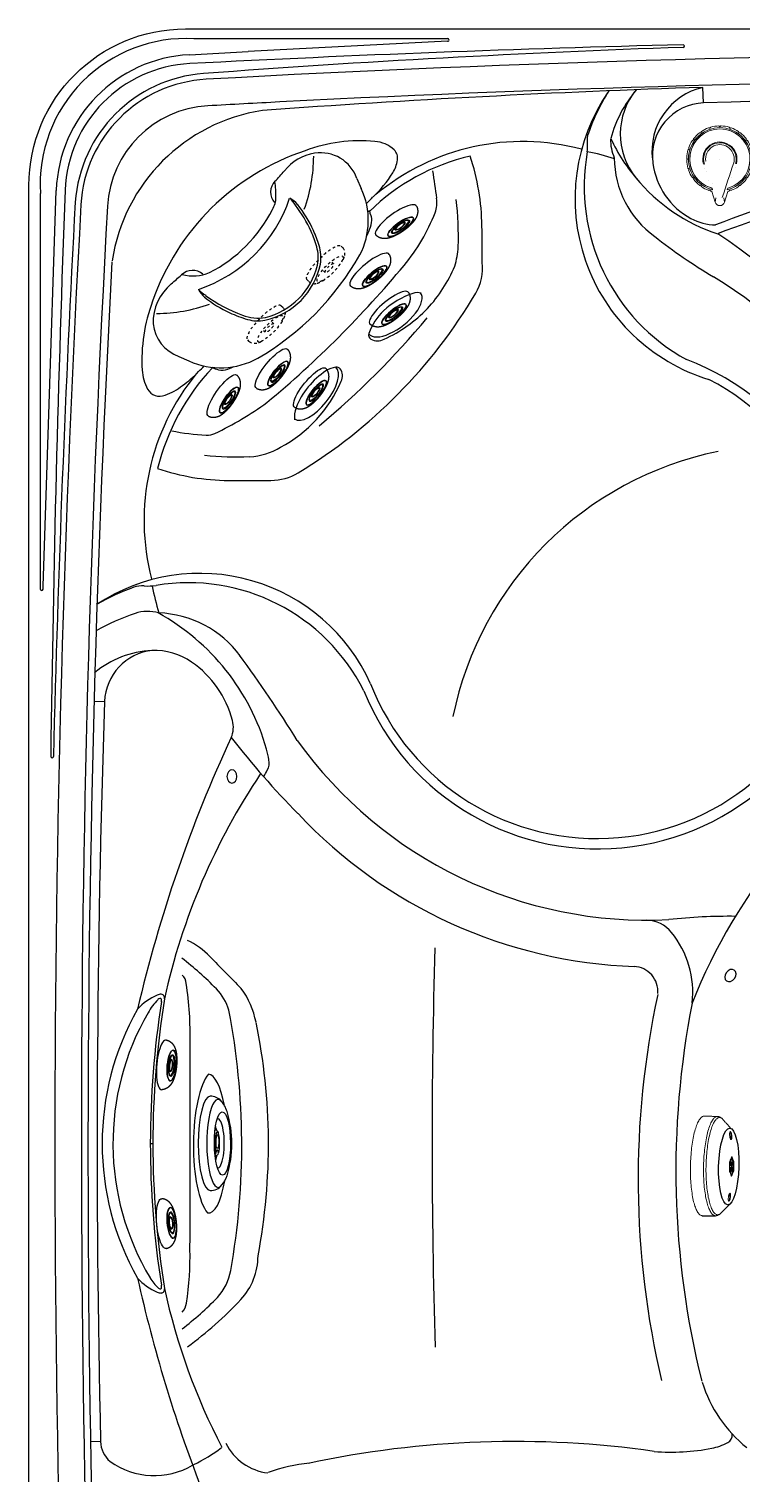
# Model space of a CAD drawing. Header units: inches. Extents: x 0 to 84, y -22 to 124.
# Drawn here: x 0 to 26.8, y 29.5 to 83.9 of the extents above; entities that cross this region are included whole.
import ezdxf

# ---------------------------------------------------------------- set-up
doc = ezdxf.new("R2010")
doc.units = ezdxf.units.IN
doc.header["$MEASUREMENT"] = 0
doc.linetypes.add('HIDDEN', pattern=[0.1875, 0.0625, -0.0625, 0.0625])
doc.layers.add('1', color=4, linetype='Continuous')
doc.layers.add('clean', color=1, linetype='Continuous')

# ---------------------------------------------------------------- blocks, each defined once
blk = doc.blocks.new('AIRVALVE CAP HS')
at = {"layer": '1', "linetype": 'Continuous', "lineweight": 0}
for p, q in [((-0.179, 1.615), (-0.296, 1.215)), ((-0.295, 1.097), (-0.296, 1.096)), ((-0.278, 1.151), (-0.295, 1.097)), ((0.298, 1.214), (0.181, 1.615)), ((0.296, 1.097), (0.279, 1.151)), ((0.297, 1.096), (0.296, 1.097)), ((0, 0), (0, 0)), ((0, 0), (0.004, 0)), ((0.585, 0.186), (0.585, 0.186))]:
    blk.add_line(p, q, dxfattribs=at)
at = {"layer": '1', "color": 3, "linetype": 'Continuous', "lineweight": 0}
for p, q in [((-0.154, 1.451), (-0.179, 1.615)), ((0.156, 1.451), (0.181, 1.615)), ((-0.519, 0.142), (-0.532, 0.075))]:
    blk.add_line(p, q, dxfattribs=at)
at = {"layer": '1', "color": 3, "linetype": 'Continuous', "lineweight": 0, "const_width": 0.000295, "flags": 128}
for points in [[(-0.296, 1.096), (-0.314, 1.039), (-0.387, 0.81), (-0.59, 0.169)], [(-0.153, 1.451), (-0.154, 1.451), (-0.154, 1.451)], [(0.532, 0.076), (0.523, 0.124), (0.51, 0.172), (0.489, 0.234), (0.394, 0.519), (0.299, 0.804), (0.18, 1.168), (0.101, 1.415), (0.095, 1.438), (0.079, 1.473), (0.053, 1.496), (0.025, 1.508), (-0.007, 1.511), (-0.039, 1.504), (-0.066, 1.486), (-0.085, 1.46), (-0.091, 1.443)], [(0.585, 0.186), (0.567, 0.243), (0.494, 0.472), (0.297, 1.096)], [(-0.619, 0.177), (-0.617, 0.177), (-0.613, 0.176), (-0.604, 0.173), (-0.597, 0.171), (-0.592, 0.169), (-0.59, 0.169)]]:
    blk.add_lwpolyline(points, dxfattribs=at)
at = {"layer": '1', "linetype": 'Continuous', "lineweight": 0, "const_width": 0.000295, "flags": 128}
for points in [[(-0.296, 1.215), (-0.285, 1.211), (-0.282, 1.203), (-0.279, 1.192), (-0.277, 1.174), (-0.278, 1.151)], [(0.279, 1.151), (0.279, 1.186), (0.282, 1.198), (0.285, 1.208), (0.291, 1.213), (0.298, 1.214)], [(-0.619, 0.177), (-0.612, 0.199), (-0.463, 0.666), (-0.331, 1.084)], [(0.332, 1.083), (0.462, 0.674), (0.613, 0.195)], [(0.613, 0.195), (0.609, 0.194), (0.599, 0.191), (0.592, 0.188), (0.587, 0.187), (0.585, 0.186)]]:
    blk.add_lwpolyline(points, dxfattribs=at)
at = {"layer": '1', "linetype": 'Continuous', "lineweight": 0}
for centre, radius, start, end in [((0.001, 1.563), 0.187, 16.2235, 163.7031), ((0, 0), 1.184, 103.575, 76.3797), ((0, 0), 1.136, 105.0532, 74.9013), ((0, 0), 1.25, 110.029, 123.971), ((-0.421, 1.156), 0.02, 49.8127, 110.0289), ((-0.388, 1.195), 0.0312, 229.8127, 346.1879), ((-0.338, 1.183), 0.02, 105.9716, 166.1879), ((0, 0), 1.25, 103.7031, 105.971), ((-0.378, 1.272), 0.194, 284.0271, 295.0553), ((0.411, 1.36), 0.288, 246.6962, 254.1355), ((0, 0), 1.25, 74.029, 76.2235), ((0.339, 1.183), 0.02, 13.8121, 74.0284), ((0.388, 1.195), 0.0312, 193.8121, 310.1873), ((0.421, 1.156), 0.02, 69.9711, 130.1873), ((0, 0), 1.25, 56.029, 69.971), ((0, 0), 1.25, 146.029, 159.971), ((0, 0), 1.133, 106.9961, 72.958), ((-1.02, 0.687), 0.02, 85.8127, 146.0289), ((-1.016, 0.739), 0.0312, 265.8127, 22.1879), ((-0.969, 0.758), 0.02, 141.9716, 202.1879), ((0, 0), 1.25, 128.029, 141.971), ((-0.758, 0.969), 0.02, 67.8127, 128.0289), ((-0.738, 1.016), 0.0312, 247.8127, 4.1879), ((-0.687, 1.02), 0.02, 123.9716, 184.1879), ((0.687, 1.02), 0.02, 355.8121, 56.0284), ((0.739, 1.016), 0.0312, 175.8121, 292.1873), ((0.758, 0.969), 0.02, 51.9711, 112.1873), ((0, 0), 1.25, 38.029, 51.971), ((0.969, 0.758), 0.02, 337.8121, 38.0284), ((1.016, 0.739), 0.0312, 157.8121, 274.1873), ((1.02, 0.687), 0.02, 33.9711, 94.1873), ((0, 0), 1.25, 20.029, 33.971), ((0, 0), 1.25, 164.029, 177.971), ((-1.229, 0.044), 0.02, 177.9716, 238.1879), ((-1.256, 0), 0.0312, 301.8127, 58.1879), ((-1.182, 0.339), 0.02, 103.8127, 164.0289), ((-1.195, 0.388), 0.0312, 283.8127, 40.1879), ((-1.155, 0.421), 0.02, 159.9716, 220.1879), ((0, 0), 0.644, 163.9951, 17.6697), ((1.195, 0.388), 0.0312, 139.8121, 256.1873), ((1.156, 0.421), 0.02, 319.8121, 20.0284), ((1.183, 0.339), 0.02, 15.9711, 76.1873), ((0, 0), 1.25, 2.029, 15.971), ((1.256, 0), 0.0312, 121.8121, 238.1873), ((1.229, 0.044), 0.02, 301.8121, 2.0284), ((-1.229, -0.043), 0.02, 121.8127, 182.0289), ((0, 0), 1.25, 182.029, 195.971), ((-1.182, -0.338), 0.02, 195.9716, 256.1879), ((-1.195, -0.388), 0.0312, 319.8127, 76.1879), ((-1.155, -0.421), 0.02, 139.8127, 200.0289), ((0, 0), 1.25, 200.029, 213.971), ((0, 0), 1.25, 326.029, 339.971), ((1.195, -0.388), 0.0312, 103.8121, 220.1873), ((1.156, -0.421), 0.02, 339.9711, 40.1873), ((1.183, -0.338), 0.02, 283.8121, 344.0284), ((0, 0), 1.25, 344.029, 357.971), ((1.229, -0.043), 0.02, 357.9711, 58.1873), ((-1.02, -0.687), 0.02, 213.9716, 274.1879), ((-1.016, -0.738), 0.0312, 337.8127, 94.1879), ((-0.969, -0.758), 0.02, 157.8127, 218.0289), ((0, 0), 1.25, 218.029, 231.971), ((-0.758, -0.969), 0.02, 231.9716, 292.1879), ((-0.738, -1.016), 0.0312, 355.8127, 112.1879), ((-0.687, -1.02), 0.02, 175.8127, 236.0289), ((0, 0), 1.25, 236.029, 249.971), ((0, 0), 1.25, 290.029, 303.971), ((0.687, -1.02), 0.02, 303.9711, 4.1873), ((0.739, -1.016), 0.0312, 67.8121, 184.1873), ((0.758, -0.969), 0.02, 247.8121, 308.0284), ((0, 0), 1.25, 308.029, 321.971), ((1.016, -0.738), 0.0312, 85.8121, 202.1873), ((0.969, -0.758), 0.02, 321.9711, 22.1873), ((1.02, -0.687), 0.02, 265.8121, 326.0284), ((-0.421, -1.155), 0.02, 249.9716, 310.1879), ((-0.388, -1.195), 0.0312, 13.8127, 130.1879), ((-0.338, -1.182), 0.02, 193.8127, 254.0289), ((0, 0), 1.25, 254.029, 267.9711), ((-0.043, -1.229), 0.02, 267.9711, 328.1873), ((0, -1.256), 0.0312, 31.8121, 148.1873), ((0.044, -1.229), 0.02, 211.8121, 272.0284), ((0, 0), 1.25, 272.0284, 285.971), ((0.339, -1.182), 0.02, 285.9711, 346.1873), ((0.388, -1.195), 0.0312, 49.8121, 166.1873), ((0.421, -1.155), 0.02, 229.8121, 290.0284)]:
    blk.add_arc(centre, radius, start, end, dxfattribs=at)
at = {"layer": '1', "color": 3, "linetype": 'Continuous', "lineweight": 0}
for centre, radius, start, end in [((-80.261, 27.095), 84.174, 341.32478, 342.25745), ((0, 0), 0.614, 164.0327, 17.6728), ((0, -0.005), 0.538, 171.4024, 8.6451)]:
    blk.add_arc(centre, radius, start, end, dxfattribs=at)
blk = doc.blocks.new('30173')
at = {"layer": '1', "linetype": 'Continuous', "lineweight": 15}
for p, q in [((1.47, 0.072), (1.487, 0.036)), ((1.495, 0.034), (1.484, 0.034)), ((1.485, 0.028), (1.547, 0.028)), ((1.503, 0.022), (1.489, -0.008)), ((1.566, 0.022), (1.503, 0.022)), ((1.534, 0.067), (1.51, 0.067)), ((1.513, 0.091), (1.513, 0.175)), ((1.531, 0.175), (1.531, 0.091)), ((1.597, 0.104), (1.537, 0.257)), ((1.542, 0.271), (1.56, 0.271)), ((1.566, 0.022), (1.552, -0.008)), ((1.558, 0.036), (1.575, 0.075)), ((1.585, 0.015), (1.566, -0.028)), ((1.597, 0.104), (1.626, 0.104)), ((1.604, 0.052), (1.633, 0.052)), ((1.604, -0.22), (1.604, 0.052)), ((1.479, -0.028), (1.47, -0.008)), ((1.47, -0.161), (1.479, -0.14)), ((1.487, -0.204), (1.471, -0.24)), ((1.484, -0.202), (1.495, -0.202)), ((1.547, -0.196), (1.485, -0.196)), ((1.552, -0.008), (1.489, -0.008)), ((1.503, -0.19), (1.489, -0.16)), ((1.489, -0.16), (1.552, -0.16)), ((1.503, -0.19), (1.566, -0.19)), ((1.51, -0.236), (1.534, -0.236)), ((1.513, -0.344), (1.513, -0.26)), ((1.531, -0.26), (1.531, -0.344)), ((1.537, -0.425), (1.597, -0.271)), ((1.56, -0.439), (1.542, -0.439)), ((1.552, -0.16), (1.566, -0.19)), ((1.575, -0.243), (1.558, -0.204)), ((1.566, -0.14), (1.585, -0.183)), ((1.597, -0.271), (1.626, -0.271)), ((1.604, -0.22), (1.633, -0.22))]:
    blk.add_line(p, q, dxfattribs=at)
at = {"layer": '1'}
blk.add_line((0.485, -1.959), (0.976, -1.95), dxfattribs=at)
at = {"layer": '1', "linetype": 'Continuous', "lineweight": 15, "flags": 128}
for points in [[(0, -0.084), (0, 0), (0.001, 0.084), (0.004, 0.168), (0.007, 0.251), (0.012, 0.333), (0.017, 0.415), (0.023, 0.495), (0.03, 0.575), (0.039, 0.653), (0.048, 0.729), (0.057, 0.804), (0.068, 0.878), (0.08, 0.949), (0.092, 1.018), (0.105, 1.085), (0.119, 1.15), (0.134, 1.212), (0.149, 1.271), (0.166, 1.328), (0.182, 1.382), (0.2, 1.433), (0.217, 1.481), (0.236, 1.525), (0.255, 1.567), (0.274, 1.605), (0.294, 1.64), (0.314, 1.671), (0.335, 1.699), (0.356, 1.723), (0.377, 1.744), (0.398, 1.761), (0.42, 1.774), (0.441, 1.783), (0.463, 1.789), (0.485, 1.791), (0.487, 1.791)], [(0.976, -1.95), (0.954, -1.948), (0.932, -1.943), (0.911, -1.933), (0.889, -1.92), (0.868, -1.903), (0.847, -1.882), (0.826, -1.858), (0.805, -1.83), (0.785, -1.798), (0.765, -1.763), (0.746, -1.724), (0.727, -1.682), (0.708, -1.637), (0.69, -1.589), (0.673, -1.538), (0.656, -1.483), (0.64, -1.426), (0.625, -1.366), (0.61, -1.303), (0.596, -1.238), (0.583, -1.171), (0.571, -1.101), (0.559, -1.029), (0.549, -0.956), (0.539, -0.88), (0.53, -0.803), (0.522, -0.725), (0.515, -0.645), (0.509, -0.564), (0.504, -0.482), (0.5, -0.399), (0.497, -0.316), (0.494, -0.232), (0.493, -0.147), (0.493, -0.063), (0.494, 0.021), (0.495, 0.105), (0.498, 0.189), (0.502, 0.272), (0.506, 0.355), (0.512, 0.436), (0.519, 0.517), (0.526, 0.596), (0.535, 0.674), (0.544, 0.75), (0.554, 0.825), (0.565, 0.897), (0.577, 0.968), (0.59, 1.037), (0.603, 1.103), (0.617, 1.167), (0.632, 1.228), (0.648, 1.287), (0.665, 1.342), (0.682, 1.395), (0.699, 1.445), (0.717, 1.492), (0.736, 1.536), (0.755, 1.576), (0.775, 1.613), (0.795, 1.646), (0.815, 1.676), (0.836, 1.702), (0.857, 1.725), (0.878, 1.744), (0.9, 1.759), (0.921, 1.77), (0.943, 1.778), (0.965, 1.782), (0.978, 1.782)], [(1.144, -1.884), (1.143, -1.885), (1.121, -1.898), (1.1, -1.907), (1.078, -1.912), (1.057, -1.914), (1.035, -1.911), (1.014, -1.905), (0.992, -1.895), (0.971, -1.882), (0.95, -1.865), (0.929, -1.843), (0.909, -1.819), (0.888, -1.791), (0.868, -1.759), (0.849, -1.723), (0.83, -1.685), (0.811, -1.643), (0.793, -1.598), (0.776, -1.549), (0.759, -1.498), (0.742, -1.443), (0.727, -1.386), (0.712, -1.326), (0.697, -1.264), (0.684, -1.199), (0.671, -1.132), (0.659, -1.063), (0.648, -0.991), (0.638, -0.918), (0.628, -0.843), (0.62, -0.766), (0.612, -0.688), (0.606, -0.609), (0.6, -0.529), (0.595, -0.448), (0.591, -0.366), (0.589, -0.283), (0.587, -0.2), (0.586, -0.117), (0.586, -0.034), (0.587, 0.05), (0.589, 0.133), (0.592, 0.215), (0.596, 0.297), (0.601, 0.378), (0.607, 0.458), (0.614, 0.537), (0.622, 0.615), (0.63, 0.691), (0.64, 0.766), (0.65, 0.838), (0.662, 0.909), (0.674, 0.978), (0.687, 1.045), (0.7, 1.109), (0.715, 1.171), (0.73, 1.231), (0.746, 1.287), (0.762, 1.341), (0.779, 1.392), (0.797, 1.439), (0.815, 1.484), (0.834, 1.525), (0.853, 1.563), (0.873, 1.598), (0.893, 1.629), (0.913, 1.656), (0.934, 1.68), (0.955, 1.7), (0.976, 1.717), (0.997, 1.73), (1.018, 1.739), (1.04, 1.744), (1.062, 1.746), (1.062, 1.746)], [(1.502, 1.076), (1.502, 1.1), (1.5, 1.123), (1.498, 1.146), (1.494, 1.166), (1.49, 1.184), (1.485, 1.199), (1.48, 1.211), (1.474, 1.22), (1.468, 1.225), (1.468, 1.225)], [(1.487, 0.036), (1.488, 0.037), (1.489, 0.037), (1.49, 0.037), (1.491, 0.037), (1.492, 0.037), (1.493, 0.036), (1.494, 0.035), (1.495, 0.034)], [(1.495, 0.034), (1.497, 0.031), (1.5, 0.03), (1.502, 0.032), (1.505, 0.035), (1.507, 0.041), (1.508, 0.049), (1.51, 0.058), (1.51, 0.067)], [(1.534, 0.067), (1.535, 0.058), (1.536, 0.049), (1.538, 0.041), (1.54, 0.035), (1.542, 0.032), (1.545, 0.03), (1.547, 0.031), (1.55, 0.034)], [(1.575, 0.075), (1.577, 0.087), (1.579, 0.097), (1.582, 0.104), (1.586, 0.107), (1.589, 0.107), (1.592, 0.103), (1.595, 0.095), (1.597, 0.085), (1.599, 0.073), (1.599, 0.059), (1.598, 0.046), (1.597, 0.035), (1.594, 0.025), (1.592, 0.018), (1.588, 0.015), (1.585, 0.015)], [(0.487, -1.959), (0.485, -1.959), (0.463, -1.957), (0.441, -1.952), (0.42, -1.942), (0.398, -1.929), (0.377, -1.912), (0.356, -1.892), (0.335, -1.867), (0.314, -1.84), (0.294, -1.808), (0.274, -1.773), (0.255, -1.735), (0.236, -1.694), (0.217, -1.649), (0.2, -1.601), (0.182, -1.55), (0.166, -1.496), (0.149, -1.439), (0.134, -1.38), (0.119, -1.318), (0.105, -1.253), (0.092, -1.186), (0.08, -1.117), (0.068, -1.046), (0.057, -0.973), (0.048, -0.898), (0.039, -0.821), (0.03, -0.743), (0.023, -0.664), (0.017, -0.583), (0.012, -0.501), (0.007, -0.419), (0.004, -0.336), (0.001, -0.252), (0, -0.168), (0, -0.084)], [(1.495, -0.202), (1.494, -0.203), (1.493, -0.204), (1.492, -0.205), (1.491, -0.206), (1.49, -0.206), (1.489, -0.205), (1.488, -0.205), (1.487, -0.204)], [(1.51, -0.236), (1.51, -0.226), (1.508, -0.217), (1.507, -0.21), (1.505, -0.204), (1.502, -0.2), (1.5, -0.198), (1.497, -0.199), (1.495, -0.202)], [(1.511, -0.359), (1.511, -0.355), (1.513, -0.344)], [(1.55, -0.202), (1.547, -0.199), (1.545, -0.198), (1.542, -0.2), (1.54, -0.204), (1.538, -0.21), (1.536, -0.217), (1.535, -0.226), (1.534, -0.236)], [(1.558, -0.204), (1.557, -0.205), (1.556, -0.205), (1.555, -0.206), (1.554, -0.206), (1.553, -0.205), (1.552, -0.204), (1.551, -0.203), (1.55, -0.202)], [(1.585, -0.183), (1.588, -0.183), (1.592, -0.186), (1.594, -0.193), (1.597, -0.203), (1.598, -0.215), (1.599, -0.228), (1.599, -0.241), (1.597, -0.253), (1.595, -0.263), (1.592, -0.271), (1.589, -0.275), (1.586, -0.275), (1.582, -0.272), (1.579, -0.265), (1.577, -0.255), (1.575, -0.243)], [(1.467, -1.393), (1.471, -1.391), (1.477, -1.384), (1.483, -1.374), (1.488, -1.36), (1.492, -1.344), (1.496, -1.324), (1.499, -1.303), (1.501, -1.28), (1.502, -1.256), (1.502, -1.232), (1.501, -1.208), (1.499, -1.185), (1.496, -1.164), (1.492, -1.145), (1.488, -1.128), (1.484, -1.118)]]:
    blk.add_lwpolyline(points, dxfattribs=at)
at = {"layer": '1', "linetype": 'Continuous', "lineweight": 15}
for centre, radius, start, end in [((1.13, 1.064), 0.372, 341.9568, 1.7889), ((1.413, 0.209), 0.122, 358.3687, 15.1252), ((1.448, 0.057), 0.156, 358.2844, 17.5689), ((1.576, -0.018), 0.0979, 185.8637, 195.5978), ((1.576, -0.15), 0.0979, 164.4022, 174.1363), ((1.319, -0.084), 0.167, 346.1639, 13.8361), ((1.645, -0.232), 0.134, 181.5703, 191.9403), ((1.389, -0.374), 0.145, 346.22, 12.0788), ((1.4, -0.232), 0.134, 348.0597, 358.4297), ((1.468, -0.15), 0.0979, 5.8634, 15.5998), ((1.448, -0.224), 0.156, 342.4311, 1.7156)]:
    blk.add_arc(centre, radius, start, end, dxfattribs=at)
at = {"layer": '1'}
blk.add_ellipse((1.441, -0.085), major_axis=(0.01, 1.443), ratio=0.263487, dxfattribs=at)
at = {"layer": '1', "linetype": 'Continuous', "lineweight": 15}
for points, degree in [([(0.978, 1.782), (0.487, 1.791)], 1), ([(1.492, 1.349), (1.14, 1.721)], 1), ([(1.47, -0.22), (1.471, -0.129), (1.471, -0.038), (1.47, 0.052)], 3), ([(1.477, 0.104), (1.5, 0.16), (1.522, 0.216), (1.542, 0.271)], 3), ([(1.478, 0.03), (1.499, 0.03)], 1), ([(1.499, 0.03), (1.545, 0.03)], 1), ([(1.513, 0.172), (1.513, 0.175)], 1), ([(1.513, 0.091), (1.513, 0.095)], 1), ([(1.514, 0.095), (1.514, 0.172)], 1), ([(1.558, 0.032), (1.573, 0.066)], 1), ([(1.56, 0.271), (1.583, 0.216), (1.605, 0.16), (1.626, 0.104)], 3), ([(1.633, 0.052), (1.634, -0.038), (1.634, -0.129), (1.633, -0.22)], 3), ([(1.476, -0.018), (1.47, -0.003)], 1), ([(1.47, -0.165), (1.476, -0.15)], 1), ([(1.542, -0.439), (1.522, -0.383), (1.5, -0.327), (1.477, -0.271)], 3), ([(1.499, -0.198), (1.478, -0.198)], 1), ([(1.548, -0.044), (1.526, -0.044), (1.504, -0.044), (1.482, -0.044)], 3), ([(1.482, -0.124), (1.504, -0.124), (1.526, -0.124), (1.548, -0.124)], 3), ([(1.545, -0.198), (1.499, -0.198)], 1), ([(1.513, -0.263), (1.513, -0.26)], 1), ([(1.513, -0.344), (1.513, -0.34)], 1), ([(1.514, -0.34), (1.514, -0.263)], 1), ([(1.573, -0.234), (1.558, -0.201)], 1), ([(1.626, -0.271), (1.605, -0.327), (1.583, -0.383), (1.56, -0.439)], 3), ([(1.144, -1.884), (1.531, -1.476)], 1)]:
    blk.add_open_spline(points, degree=degree, dxfattribs=at)
for points, knots in [([(1.14, 1.721), (1.138, 1.722), (1.129, 1.73), (1.11, 1.742), (1.084, 1.757), (1.058, 1.768), (1.03, 1.776), (1.004, 1.781), (0.986, 1.782), (0.978, 1.782)], [0, 0, 0, 0, 0.035998, 0.213145, 0.383097, 0.547115, 0.706992, 0.864733, 1, 1, 1, 1]), ([(1.508, 0.926), (1.505, 0.926), (1.502, 0.927), (1.497, 0.931), (1.494, 0.934), (1.489, 0.941), (1.486, 0.946), (1.48, 0.957), (1.478, 0.963), (1.473, 0.977), (1.47, 0.984), (1.465, 1.001), (1.463, 1.01), (1.459, 1.028), (1.457, 1.037), (1.454, 1.056), (1.453, 1.066), (1.451, 1.086), (1.45, 1.095), (1.449, 1.115), (1.448, 1.124), (1.448, 1.142), (1.448, 1.151), (1.449, 1.167), (1.45, 1.175), (1.452, 1.189), (1.453, 1.195), (1.456, 1.206), (1.458, 1.211), (1.462, 1.218), (1.464, 1.221), (1.469, 1.225), (1.471, 1.226), (1.476, 1.226), (1.479, 1.225), (1.484, 1.221), (1.487, 1.218), (1.493, 1.211), (1.495, 1.206), (1.501, 1.195), (1.504, 1.189), (1.509, 1.175), (1.511, 1.167), (1.516, 1.151), (1.518, 1.142), (1.522, 1.124), (1.524, 1.115), (1.527, 1.095), (1.528, 1.086), (1.531, 1.066), (1.531, 1.056), (1.533, 1.037), (1.533, 1.028), (1.533, 1.01), (1.533, 1.001), (1.532, 0.985), (1.531, 0.977), (1.529, 0.963), (1.528, 0.957), (1.525, 0.946), (1.523, 0.941), (1.519, 0.934), (1.517, 0.931), (1.513, 0.927), (1.51, 0.926), (1.508, 0.926)], [0, 0, 0, 0, 0.03125, 0.03125, 0.0625, 0.0625, 0.09375, 0.09375, 0.125, 0.125, 0.15625, 0.15625, 0.1875, 0.1875, 0.21875, 0.21875, 0.25, 0.25, 0.28125, 0.28125, 0.3125, 0.3125, 0.34375, 0.34375, 0.375, 0.375, 0.40625, 0.40625, 0.4375, 0.4375, 0.46875, 0.46875, 0.5, 0.5, 0.53125, 0.53125, 0.5625, 0.5625, 0.59375, 0.59375, 0.625, 0.625, 0.65625, 0.65625, 0.6875, 0.6875, 0.71875, 0.71875, 0.75, 0.75, 0.78125, 0.78125, 0.8125, 0.8125, 0.84375, 0.84375, 0.875, 0.875, 0.90625, 0.90625, 0.9375, 0.9375, 0.96875, 0.96875, 1, 1, 1, 1]), ([(1.468, 0.028), (1.472, 0.028), (1.477, 0.029), (1.482, 0.032), (1.483, 0.033), (1.485, 0.034), (1.486, 0.035), (1.487, 0.036)], [0, 0, 0, 0, 0.5, 0.5, 0.75, 0.75, 1, 1, 1, 1]), ([(1.47, 0.052), (1.47, 0.058), (1.47, 0.063), (1.47, 0.073), (1.471, 0.077), (1.472, 0.086), (1.473, 0.091), (1.475, 0.098), (1.476, 0.101), (1.477, 0.104)], [0, 0, 0, 0, 0.25, 0.25, 0.5, 0.5, 0.75, 0.75, 1, 1, 1, 1]), ([(1.47, 0.02), (1.47, 0.021), (1.471, 0.023), (1.475, 0.026), (1.48, 0.027), (1.483, 0.028), (1.485, 0.028)], [0, 0, 0, 0, 0.18572, 0.492194, 0.811523, 1, 1, 1, 1]), ([(1.489, -0.008), (1.487, -0.008), (1.483, -0.008), (1.478, -0.004), (1.473, 0.001), (1.47, 0.005), (1.47, 0.008), (1.47, 0.008)], [0, 0, 0, 0, 0.227682, 0.454689, 0.698686, 0.960268, 1, 1, 1, 1]), ([(1.503, 0.022), (1.501, 0.022), (1.497, 0.023), (1.491, 0.025), (1.486, 0.027), (1.485, 0.028), (1.485, 0.028)], [0, 0, 0, 0, 0.315976, 0.631156, 0.966365, 1, 1, 1, 1]), ([(1.51, 0.067), (1.51, 0.069), (1.51, 0.072), (1.511, 0.076), (1.511, 0.08), (1.512, 0.084), (1.512, 0.088), (1.513, 0.09), (1.513, 0.091)], [0, 0, 0, 0, 0.169258, 0.3354152, 0.5, 0.6645848, 0.830742, 1, 1, 1, 1]), ([(1.513, 0.175), (1.512, 0.18), (1.511, 0.185), (1.511, 0.191), (1.511, 0.191)], [0, 0, 0, 0, 0.900557, 1, 1, 1, 1]), ([(1.513, 0.103), (1.517, 0.103), (1.522, 0.102), (1.527, 0.099), (1.528, 0.098), (1.53, 0.095), (1.531, 0.093), (1.531, 0.091)], [0, 0, 0, 0, 0.5, 0.5, 0.75, 0.75, 1, 1, 1, 1]), ([(1.534, 0.206), (1.534, 0.204), (1.534, 0.202), (1.534, 0.198), (1.534, 0.193), (1.533, 0.188), (1.533, 0.182), (1.532, 0.177), (1.531, 0.175)], [0, 0, 0, 0, 0.126067, 0.250804, 0.375192, 0.500221, 0.747956, 1, 1, 1, 1]), ([(1.531, 0.091), (1.532, 0.09), (1.532, 0.088), (1.533, 0.084), (1.533, 0.08), (1.534, 0.076), (1.534, 0.072), (1.534, 0.069), (1.534, 0.067)], [0, 0, 0, 0, 0.169258, 0.335415, 0.5, 0.664585, 0.830742, 1, 1, 1, 1]), ([(1.542, 0.271), (1.543, 0.275), (1.545, 0.277), (1.547, 0.281), (1.549, 0.282), (1.552, 0.282), (1.554, 0.281), (1.557, 0.277), (1.558, 0.275), (1.56, 0.271)], [0, 0, 0, 0, 0.25, 0.25, 0.5, 0.5, 0.75, 0.75, 1, 1, 1, 1]), ([(1.558, 0.036), (1.558, 0.035), (1.558, 0.035), (1.559, 0.034), (1.558, 0.033), (1.558, 0.032), (1.557, 0.03), (1.555, 0.029), (1.551, 0.028), (1.549, 0.028), (1.547, 0.028)], [0, 0, 0, 0, 0.113731, 0.22304, 0.328558, 0.430988, 0.531096, 0.683879, 0.839376, 1, 1, 1, 1]), ([(1.55, 0.034), (1.55, 0.034), (1.551, 0.035), (1.552, 0.036), (1.553, 0.037), (1.554, 0.037), (1.556, 0.037), (1.557, 0.036), (1.558, 0.036)], [0, 0, 0, 0, 0.126014, 0.250796, 0.375227, 0.500199, 0.747946, 1, 1, 1, 1]), ([(1.585, 0.015), (1.584, 0.015), (1.583, 0.016), (1.581, 0.017), (1.58, 0.018), (1.577, 0.02), (1.575, 0.021), (1.57, 0.022), (1.568, 0.022), (1.566, 0.022)], [0, 0, 0, 0, 0.25, 0.25, 0.5, 0.5, 0.75, 0.75, 1, 1, 1, 1]), ([(1.573, 0.066), (1.574, 0.067), (1.575, 0.07), (1.575, 0.074), (1.575, 0.075)], [0, 0, 0, 0, 0.525356, 1, 1, 1, 1]), ([(1.626, 0.104), (1.627, 0.101), (1.628, 0.098), (1.629, 0.091), (1.63, 0.086), (1.631, 0.077), (1.632, 0.073), (1.633, 0.063), (1.633, 0.058), (1.633, 0.052)], [0, 0, 0, 0, 0.25, 0.25, 0.5, 0.5, 0.75, 0.75, 1, 1, 1, 1]), ([(1.487, -0.204), (1.486, -0.203), (1.485, -0.203), (1.483, -0.201), (1.482, -0.2), (1.477, -0.197), (1.472, -0.196), (1.468, -0.196)], [0, 0, 0, 0, 0.25, 0.25, 0.5, 0.5, 1, 1, 1, 1]), ([(1.47, -0.176), (1.47, -0.175), (1.471, -0.172), (1.474, -0.167), (1.479, -0.163), (1.485, -0.16), (1.488, -0.16), (1.489, -0.16)], [0, 0, 0, 0, 0.126492, 0.35859, 0.610372, 0.869245, 1, 1, 1, 1]), ([(1.485, -0.196), (1.483, -0.196), (1.479, -0.195), (1.474, -0.193), (1.471, -0.191), (1.47, -0.189), (1.47, -0.188)], [0, 0, 0, 0, 0.297693, 0.594826, 0.905923, 1, 1, 1, 1]), ([(1.477, -0.271), (1.476, -0.269), (1.475, -0.265), (1.473, -0.258), (1.472, -0.254), (1.471, -0.245), (1.47, -0.24), (1.47, -0.23), (1.47, -0.225), (1.47, -0.22)], [0, 0, 0, 0, 0.25, 0.25, 0.5, 0.5, 0.75, 0.75, 1, 1, 1, 1]), ([(1.479, -0.028), (1.479, -0.025), (1.478, -0.022), (1.477, -0.019), (1.476, -0.018)], [0, 0, 0, 0, 0.719813, 1, 1, 1, 1]), ([(1.476, -0.15), (1.476, -0.15), (1.478, -0.147), (1.478, -0.144), (1.479, -0.141), (1.479, -0.14)], [0, 0, 0, 0, 0.108112, 0.829346, 1, 1, 1, 1]), ([(1.486, -0.196), (1.486, -0.196), (1.488, -0.194), (1.492, -0.192), (1.498, -0.191), (1.502, -0.19), (1.503, -0.19)], [0, 0, 0, 0, 0.050996, 0.417182, 0.79591, 1, 1, 1, 1]), ([(1.531, -0.26), (1.531, -0.261), (1.53, -0.263), (1.528, -0.266), (1.527, -0.267), (1.524, -0.269), (1.522, -0.27), (1.517, -0.271), (1.515, -0.271), (1.513, -0.271)], [0, 0, 0, 0, 0.25, 0.25, 0.5, 0.5, 0.75, 0.75, 1, 1, 1, 1]), ([(1.56, -0.439), (1.558, -0.442), (1.557, -0.444), (1.554, -0.448), (1.552, -0.449), (1.549, -0.449), (1.547, -0.448), (1.545, -0.444), (1.543, -0.442), (1.542, -0.439)], [0, 0, 0, 0, 0.25, 0.25, 0.5, 0.5, 0.75, 0.75, 1, 1, 1, 1]), ([(1.548, -0.044), (1.548, -0.045), (1.547, -0.047), (1.546, -0.05), (1.545, -0.056), (1.544, -0.063), (1.544, -0.073), (1.543, -0.084), (1.544, -0.096), (1.544, -0.105), (1.546, -0.115), (1.547, -0.121), (1.548, -0.124)], [0, 0, 0, 0, 0.038942, 0.092809, 0.162876, 0.250394, 0.381265, 0.500064, 0.626384, 0.749819, 0.846252, 1, 1, 1, 1]), ([(1.547, -0.196), (1.552, -0.196), (1.555, -0.197), (1.558, -0.2), (1.558, -0.201), (1.559, -0.203), (1.558, -0.203), (1.558, -0.204)], [0, 0, 0, 0, 0.5, 0.5, 0.75, 0.75, 1, 1, 1, 1]), ([(1.562, -0.044), (1.561, -0.044), (1.559, -0.044), (1.555, -0.044), (1.552, -0.044), (1.549, -0.044), (1.548, -0.044)], [0, 0, 0, 0, 0.297468, 0.500018, 0.749966, 1, 1, 1, 1]), ([(1.548, -0.124), (1.549, -0.124), (1.552, -0.124), (1.555, -0.124), (1.558, -0.124), (1.561, -0.124), (1.562, -0.124)], [0, 0, 0, 0, 0.296721, 0.500198, 0.631472, 1, 1, 1, 1]), ([(1.552, -0.008), (1.553, -0.008), (1.554, -0.008), (1.556, -0.009), (1.558, -0.01), (1.56, -0.011), (1.562, -0.013), (1.563, -0.014), (1.564, -0.016), (1.565, -0.018), (1.565, -0.021), (1.566, -0.023), (1.566, -0.025), (1.566, -0.027), (1.566, -0.028)], [0, 0, 0, 0, 0.0813678, 0.1612017, 0.2400657, 0.3185445, 0.3972315, 0.4767156, 0.5575682, 0.6403324, 0.7255148, 0.8135802, 0.9049496, 1, 1, 1, 1]), ([(1.566, -0.14), (1.566, -0.143), (1.566, -0.145), (1.565, -0.149), (1.564, -0.151), (1.562, -0.155), (1.561, -0.157), (1.557, -0.159), (1.554, -0.16), (1.552, -0.16)], [0, 0, 0, 0, 0.25, 0.25, 0.5, 0.5, 0.75, 0.75, 1, 1, 1, 1]), ([(1.562, -0.044), (1.561, -0.049), (1.56, -0.055), (1.558, -0.069), (1.558, -0.077), (1.558, -0.088), (1.558, -0.092), (1.558, -0.099), (1.559, -0.103), (1.56, -0.113), (1.561, -0.119), (1.562, -0.124)], [0, 0, 0, 0, 0.25, 0.25, 0.5, 0.5, 0.625, 0.625, 0.75, 0.75, 1, 1, 1, 1]), ([(1.566, -0.028), (1.565, -0.029), (1.565, -0.031), (1.565, -0.035), (1.564, -0.038), (1.563, -0.041), (1.563, -0.043), (1.562, -0.044)], [0, 0, 0, 0, 0.201526, 0.400765, 0.599235, 0.798474, 1, 1, 1, 1]), ([(1.566, -0.19), (1.568, -0.19), (1.57, -0.19), (1.575, -0.189), (1.577, -0.188), (1.58, -0.187), (1.581, -0.186), (1.583, -0.184), (1.584, -0.184), (1.585, -0.183)], [0, 0, 0, 0, 0.25, 0.25, 0.5, 0.5, 0.75, 0.75, 1, 1, 1, 1]), ([(1.575, -0.243), (1.575, -0.241), (1.575, -0.238), (1.573, -0.235), (1.573, -0.234)], [0, 0, 0, 0, 0.787656, 1, 1, 1, 1]), ([(1.633, -0.22), (1.633, -0.225), (1.633, -0.23), (1.632, -0.24), (1.631, -0.245), (1.63, -0.254), (1.629, -0.258), (1.628, -0.265), (1.627, -0.269), (1.626, -0.271)], [0, 0, 0, 0, 0.25, 0.25, 0.5, 0.5, 0.75, 0.75, 1, 1, 1, 1]), ([(1.474, -1.394), (1.471, -1.394), (1.469, -1.393), (1.464, -1.389), (1.462, -1.386), (1.458, -1.379), (1.456, -1.374), (1.454, -1.363), (1.452, -1.357), (1.45, -1.343), (1.449, -1.336), (1.448, -1.319), (1.448, -1.31), (1.448, -1.292), (1.449, -1.283), (1.45, -1.264), (1.451, -1.254), (1.453, -1.234), (1.454, -1.225), (1.457, -1.205), (1.459, -1.196), (1.463, -1.178), (1.465, -1.169), (1.47, -1.153), (1.472, -1.145), (1.478, -1.131), (1.48, -1.125), (1.486, -1.114), (1.489, -1.109), (1.494, -1.102), (1.497, -1.099), (1.502, -1.095), (1.505, -1.094), (1.51, -1.094), (1.513, -1.095), (1.517, -1.099), (1.519, -1.102), (1.523, -1.109), (1.525, -1.114), (1.528, -1.125), (1.529, -1.131), (1.531, -1.145), (1.532, -1.153), (1.533, -1.169), (1.533, -1.178), (1.533, -1.196), (1.533, -1.205), (1.531, -1.225), (1.531, -1.234), (1.528, -1.254), (1.527, -1.264), (1.524, -1.283), (1.522, -1.292), (1.518, -1.31), (1.516, -1.319), (1.511, -1.335), (1.509, -1.343), (1.504, -1.357), (1.501, -1.363), (1.496, -1.374), (1.493, -1.379), (1.487, -1.386), (1.484, -1.389), (1.479, -1.393), (1.476, -1.394), (1.474, -1.394)], [0, 0, 0, 0, 0.03125, 0.03125, 0.0625, 0.0625, 0.09375, 0.09375, 0.125, 0.125, 0.15625, 0.15625, 0.1875, 0.1875, 0.21875, 0.21875, 0.25, 0.25, 0.28125, 0.28125, 0.3125, 0.3125, 0.34375, 0.34375, 0.375, 0.375, 0.40625, 0.40625, 0.4375, 0.4375, 0.46875, 0.46875, 0.5, 0.5, 0.53125, 0.53125, 0.5625, 0.5625, 0.59375, 0.59375, 0.625, 0.625, 0.65625, 0.65625, 0.6875, 0.6875, 0.71875, 0.71875, 0.75, 0.75, 0.78125, 0.78125, 0.8125, 0.8125, 0.84375, 0.84375, 0.875, 0.875, 0.90625, 0.90625, 0.9375, 0.9375, 0.96875, 0.96875, 1, 1, 1, 1]), ([(0.975, -1.95), (0.984, -1.95), (1.003, -1.949), (1.031, -1.944), (1.06, -1.935), (1.089, -1.923), (1.117, -1.906), (1.135, -1.894), (1.143, -1.887), (1.144, -1.886)], [0, 0, 0, 0, 0.146728, 0.303098, 0.465263, 0.635819, 0.817739, 0.99086, 1, 1, 1, 1])]:
    blk.add_open_spline(points, degree=3, knots=knots, dxfattribs=at)
blk = doc.blocks.new('HIDMIN')
at = {"layer": '1', "color": 3, "linetype": 'HIDDEN', "ltscale": 0.5}
for p, q in [((0.236, 0.901), (0.316, 0.901)), ((0.506, 0.227), (0.425, 0.228)), ((0.517, -0.231), (0.424, -0.23)), ((0.23, -0.903), (0.31, -0.903))]:
    blk.add_line(p, q, dxfattribs=at)
for centre, radius, start, end in [((0.31, 0.589), 0.311, 30.2709, 88.7629), ((0.201, 0.484), 0.46, 14.6038, 34.8241), ((-1.669, -0.004), 2.392, 348.1275, 14.6038), ((-0.177, -0.317), 0.868, 332.1339, 348.1275), ((0.308, -0.59), 0.312, 270.5203, 334.8693)]:
    blk.add_arc(centre, radius, start, end, dxfattribs=at)
at = {"layer": '1', "color": 3, "linetype": 'HIDDEN', "ltscale": 0.5, "extrusion": (0, 0, -1)}
for centre, major_axis, ratio, start_param, end_param in [((0.233, -0.001), (0.003, 0.902), 0.25882, 3.141586, 6.283185), ((0.546, -0.002), (0.002, 0.667), 0.263764, 8.73561, 13.261433), ((0.511, -0.002), (-0.006, 0.229), 0.262485, 3.141593, 9.424778)]:
    blk.add_ellipse(centre, major_axis=major_axis, ratio=ratio, start_param=start_param, end_param=end_param, dxfattribs=at)
blk = doc.blocks.new('MINIJET')
at = {"layer": '1', "color": 3}
for p, q in [((0.268, 0.23), (0.202, 0.23)), ((0.268, -0.23), (0.202, -0.23))]:
    blk.add_line(p, q, dxfattribs=at)
at = {"layer": '1', "color": 3, "extrusion": (2.34069e-18, 2.77556e-17, -1)}
for centre, major_axis, start_param, end_param in [((0, 0), (0, 0.94), 3.096514, 6.328264), ((0.297, 0), (0, 0.58), 1.213768, 7.496953), ((0.268, 0), (0, 0.2), 1.213768, 7.496953), ((0.278, 0), (0, 0.379), 6.174551, 9.533412)]:
    blk.add_ellipse(centre, major_axis=major_axis, ratio=0.28756, start_param=start_param, end_param=end_param, dxfattribs=at)
at = {"layer": '1', "color": 3, "extrusion": (2.34069e-18, -2.77556e-17, -1)}
for centre, major_axis, start_param, end_param in [((0.297, 0), (0, 0.58), 4.355360367553331, 10.63854567473292), ((0.268, 0), (0, 0.23), 1.213768, 7.496953)]:
    blk.add_ellipse(centre, major_axis=major_axis, ratio=0.28756, start_param=start_param, end_param=end_param, dxfattribs=at)
at = {"layer": '1', "color": 3, "extrusion": (2.34069e-18, -8.32667e-17, -1)}
blk.add_ellipse((0.297, 0), major_axis=(0, 0.407), ratio=0.28756, start_param=4.355360367553329, end_param=10.63854567473291, dxfattribs=at)
at = {"layer": '1', "color": 3}
for points, knots in [([(0.012, -0.939), (0.047, -0.932), (0.079, -0.923), (0.11, -0.911), (0.138, -0.898), (0.169, -0.881), (0.196, -0.862), (0.221, -0.843), (0.243, -0.824), (0.269, -0.796), (0.292, -0.769), (0.312, -0.742), (0.329, -0.716), (0.351, -0.678), (0.369, -0.64), (0.385, -0.602), (0.399, -0.565), (0.411, -0.527), (0.428, -0.467), (0.441, -0.406), (0.453, -0.343), (0.462, -0.279), (0.469, -0.213), (0.474, -0.162), (0.477, -0.11), (0.478, -0.057), (0.479, -0.005), (0.479, 0.048), (0.476, 0.111), (0.473, 0.174), (0.467, 0.236), (0.46, 0.297), (0.452, 0.348), (0.443, 0.399), (0.432, 0.448), (0.42, 0.496), (0.406, 0.543), (0.389, 0.593), (0.368, 0.642), (0.343, 0.692), (0.32, 0.73), (0.293, 0.768), (0.259, 0.807), (0.228, 0.837), (0.19, 0.867), (0.157, 0.888), (0.12, 0.907), (0.078, 0.923), (0.033, 0.935), (0.012, 0.939)], [1.258846, 1.258846, 1.28405, 1.309253, 1.334457, 1.359661, 1.389764, 1.419868, 1.449972, 1.480075, 1.522807, 1.565539, 1.60827, 1.651002, 1.715116, 1.779231, 1.843346, 1.90746, 1.971575, 2.071337, 2.171099, 2.270861, 2.370623, 2.470385, 2.54716, 2.623934, 2.700709, 2.777484, 2.854259, 2.947334, 3.040409, 3.133485, 3.22656, 3.306164, 3.385768, 3.465372, 3.544977, 3.624581, 3.7092, 3.79382, 3.87844, 3.94015, 4.001861, 4.063571, 4.110156, 4.15674, 4.191384, 4.226028, 4.260673, 4.295317, 4.310282, 4.310282]), ([(0.266, -0.377), (0.262, -0.375), (0.256, -0.369), (0.25, -0.361), (0.242, -0.35), (0.235, -0.335), (0.226, -0.316), (0.218, -0.293), (0.211, -0.268), (0.204, -0.238), (0.197, -0.205), (0.192, -0.17), (0.188, -0.132), (0.184, -0.092), (0.182, -0.052), (0.181, -0.01), (0.181, 0.031), (0.183, 0.073), (0.186, 0.113), (0.19, 0.152), (0.195, 0.189), (0.201, 0.224), (0.208, 0.256), (0.216, 0.285), (0.224, 0.31), (0.233, 0.332), (0.242, 0.349), (0.25, 0.361), (0.257, 0.37), (0.263, 0.375), (0.266, 0.377)], [5.178052, 5.178052, 5.268561, 5.359069, 5.444224, 5.529379, 5.614534, 5.70861, 5.802687, 5.896764, 5.997577, 6.09839, 6.199203, 6.302796, 6.406388, 6.50998, 6.614493, 6.719006, 6.823518, 6.927955, 7.032392, 7.136828, 7.2401, 7.343372, 7.446644, 7.546427, 7.646211, 7.745995, 7.837037, 7.928079, 8.019121, 8.102376, 8.102376])]:
    blk.add_open_spline(points, degree=1, knots=knots, dxfattribs=at)
blk = doc.blocks.new('HHPILLOW')
at = {"layer": '1', "color": 4, "linetype": 'Continuous'}
for p, q in [((-2.494, 4.753), (-2.106, 4.601)), ((-2.494, -4.721), (-2.105, -4.568))]:
    blk.add_line(p, q, dxfattribs=at)
for centre, radius, start, end in [((-3.119, 3.46), 1.437, 64.1987, 144.2452), ((-3.046, 1.973), 2.791, 17.2128, 70.3086), ((-2.776, 3.213), 1.86, 144.2452, 185.5943), ((-10.994, 2.408), 6.398, 0.8252, 5.5943), ((-10.492, 0), 10.492, 345.3048, 15.4736), ((-4.011, 2.508), 0.586, 180.8252, 266.9137), ((-7.36, -1.092), 4.531, 44.7353, 52.3377), ((-3.671, 1.428), 1.017, 75.1386, 94.7227), ((-4.23, -3.123), 5.594, 69.8472, 81.5495), ((-4.763, 1.481), 0.874, 13.5856, 44.7353), ((-9.079, 0.003), 5.433, 342.0198, 18.0525), ((-3.656, -1.561), 3.93, 60.8599, 69.8472), ((-2.482, 0.546), 1.517, 34.445, 60.8599), ((-3.535, 0.016), 2.691, 328.9514, 31.0644), ((-2.512, -0.493), 1.555, 293.0024, 325.5708), ((-4.003, -2.481), 0.592, 93.7208, 179.9264), ((-5.477, -1.003), 1.703, 301.6981, 336.9534), ((-4.133, 2.742), 5.171, 278.0716, 295.5287), ((-80.292, 1.855), 75.821, 356.33867, 356.72241), ((-3.709, -1.15), 1.264, 267.6769, 283.819), ((-3.153, -1.833), 2.929, 290.9659, 343.5656), ((-2.737, -3.166), 1.897, 174.5895, 226.1127), ((-3.119, -3.349), 1.508, 231.7423, 294.5088)]:
    blk.add_arc(centre, radius, start, end, dxfattribs=at)
at = {"layer": '1', "color": 3, "linetype": 'Continuous'}
for centre, radius, start, end in [((-8.344, 0.09), 5.811, 24.9174, 44.9484), ((-8.621, 0.019), 5.435, 333.4141, 26.4613), ((-3.452, 1.377), 1.112, 86.4894, 105.933), ((-3.922, -2.198), 4.716, 69.3638, 83.4488), ((-3.755, -1.817), 4.3, 61.6983, 69.6641), ((-2.409, 0.629), 1.509, 35.7694, 62.6585), ((-3.453, 0.015), 2.717, 327.0779, 33.3886), ((-2.257, -0.759), 1.292, 297.8633, 327.0779), ((-3.752, 1.839), 4.289, 289.7147, 299.2887), ((-8.354, -0.051), 5.824, 315.0702, 335.0709), ((-3.475, -1.533), 0.925, 252.0318, 275.4073), ((-3.771, 1.593), 4.065, 275.4073, 291.1401)]:
    blk.add_arc(centre, radius, start, end, dxfattribs=at)
blk = doc.blocks.new('M-JET')
at = {"layer": '1', "color": 3}
blk.add_line((0.668, -0.17), (0.763, -0.17), dxfattribs=at)
at = {"layer": '1'}
for centre, radius, start, end in [((0.461, 1.242), 0.535, 41.3143, 91.3774), ((0.05, 0.881), 1.082, 17.2792, 41.3143), ((-2.8, -0.006), 4.066, 342.7208, 17.2792), ((0.462, -1.247), 0.53, 268.5325, 323.2496), ((0.163, -0.927), 0.963, 318.6467, 342.7208)]:
    blk.add_arc(centre, radius, start, end, dxfattribs=at)
at = {"layer": '1', "color": 3}
for centre, radius, start, end in [((-1.573, 0), 2.301, 12.4325, 15.2703), ((-1.552, 0), 2.301, 12.1115, 16.428), ((2.329, -0.004), 1.701, 167.0391, 191.8275), ((0.642, 0.408), 0.0922, 55.7767, 95.7567), ((0.761, 0.357), 0.0925, 123.2223, 167.0391), ((0.61, 0.353), 0.156, 5.3241, 57.7182), ((0.716, 0.424), 0.0119, 56.7777, 123.2223), ((0.621, 0.328), 0.147, 6.6466, 46.2048), ((-0.445, 0.069), 1.231, 348.805, 7.1498), ((-1.051, -0.003), 1.854, 348.4837, 11.5163), ((0.499, -0.319), 0.172, 319.9043, 349.042), ((0.138, 0.453), 1.058, 297.9845, 303.5019), ((-1.573, 0), 2.301, 345.0348, 348.6312), ((-1.552, 0), 2.301, 343.7972, 349.0063), ((1.155, -0.446), 0.497, 157.638, 169.042), ((0.713, -0.264), 0.0187, 13.7894, 157.638), ((0.659, -0.335), 0.113, 303.5019, 340.0963), ((-6.16, -1.951), 7.096, 12.9229, 13.7894)]:
    blk.add_arc(centre, radius, start, end, dxfattribs=at)
at = {"layer": '1'}
blk.add_ellipse((0.448, 0), major_axis=(0, -1.776), ratio=0.252144, start_param=3.141593, end_param=6.282607, dxfattribs=at)
at = {"layer": '1', "color": 3}
for centre, major_axis, ratio, start_param, end_param in [((0.747, 0.001), (0, 1.655), 0.257517, 6.007199, 9.756158), ((0.731, 0), (0, 0.927), 0.267619, 3.108708, 6.351347), ((0.725, 0.014), (0, 0.313), 0.222056, 5.440613, 8.481483)]:
    blk.add_ellipse(centre, major_axis=major_axis, ratio=ratio, start_param=start_param, end_param=end_param, dxfattribs=at)
blk.add_ellipse((0.91, 0), major_axis=(-0.005, 1.191), ratio=0.255327, dxfattribs=at)
blk = doc.blocks.new('2010RELAY')
at = {"layer": '1', "color": 3, "linetype": 'Continuous'}
for p, q in [((6.213, 83.505), (15.025, 83.505)), ((15.031, 83.368), (8.255, 83.016)), ((15.025, 83.505), (15.766, 83.505)), ((15.758, 83.406), (15.031, 83.368)), ((6.043, 82.901), (8.255, 83.016)), ((0.738, 68.994), (1.031, 77.795)), ((0.432, 69.007), (0.432, 77.685)), ((0.432, 62.787), (0.432, 69.007)), ((0.536, 62.913), (0.738, 68.994)), ((0.532, 62.792), (0.536, 62.913)), ((2.445, 58.576), (2.851, 58.565)), ((4.57, 41.936), (4.667, 41.936)), ((2.697, 30.727), (2.325, 30.716))]:
    blk.add_line(p, q, dxfattribs=at)
at = {"layer": '1', "color": 3}
blk.add_line((25.392, 81.087), (25.37, 81.673), dxfattribs=at)
at = {"layer": '1'}
blk.add_lwpolyline([(5.895, 0, -0.414248), (0, 5.894), (0, 77.977, -0.414164), (5.894, 83.873), (78.107, 83.873, -0.414214), (84.002, 77.978), (84.002, 5.894, -0.414248), (78.107, 0)], format="xyb", close=True, dxfattribs=at)
at = {"layer": '1', "color": 3}
for centre, radius, start, end in [((5.921, 78.013), 5.499, 86.9543, 183.4202), ((42.308, -620.285), 703.785, 91.440246, 92.952148), ((40.433, -371.651), 455.104, 91.99096, 94.26706), ((15.766, 83.455), 0.0497, 260.4611, 89.6655), ((24.62, 83.228), 0.05, 272.0946, 91.3494), ((6.317, 77.62), 5.289, 92.9744, 178.0939), ((42, -551.87), 634.829, 86.810065, 93.189935), ((6.319, 77.618), 4.955, 92.9685, 177.7874), ((6.954, 76.983), 5.222, 94.2024, 175.9275), ((27.663, 77.485), 7.109, 145.236, 253.0944), ((28.976, 77.099), 8.418, 148.1743, 160.1884), ((26.73, 78.382), 5.024, 140.3231, 164.1436), ((24.866, 79.919), 2.608, 140.1548, 219.248), ((25.911, 79.271), 2.461, 102.6957, 187.3321), ((21.813, 79.68), 0.805, 160.1884, 188.97), ((12.457, 73.827), 5.836, 84.4259, 110.6776), ((12.957, 78.487), 1.15, 46.5519, 86.6848), ((18.578, 71.017), 8.619, 75.1064, 129.7969), ((20.106, 79.41), 0.924, 349.9632, 8.97), ((27.629, 82.364), 6.297, 204.476, 221.7576), ((13.283, 70.617), 9.138, 108.4187, 160.782), ((18.397, 71.313), 7.973, 102.9663, 134.4154), ((12.715, 79.076), 1.161, 327.4783, 353.3037), ((13.465, 79.024), 0.411, 348.3115, 46.5519), ((8.567, 76.378), 8.483, 0.5115, 18.5943), ((28.323, 77.939), 7.424, 169.8375, 241.2614), ((19.862, 72.756), 6.595, 70.7249, 79.9268), ((26.267, 79.198), 2.807, 187.716, 241.1816), ((41.667, 35.582), 43.87, 97.168, 111.1416), ((9.615, 81.052), 4.837, 313.6197, 327.4783), ((94.01, 89.541), 79.58, 187.95287, 188.70277), ((27.969, 82.454), 6.615, 219.248, 252.0087), ((42.924, 31.253), 48.024, 99.0947, 110.704), ((833.414, 45.9), 832.658, 177.803736, 179.270142), ((728.114, 38.301), 727.419, 176.922496, 178.566056), ((635.803, 41.936), 634.826, 176.810041, 183.189943), ((-950.386, 1033.534), 1357.175, 315.204662, 315.219518), ((14.3, 77.339), 1.059, 338.94, 8.7028), ((5.265, 76.093), 10.9, 357.8066, 7.1722), ((35.355, 48.501), 36.358, 128.3119, 128.4264), ((13.588, 77.207), 0.796, 194.6304, 204.6898), ((12.441, 76.68), 0.466, 348.638, 24.6898), ((8.738, 79.481), 7.019, 320.0842, 338.94), ((25.858, 78.478), 1.979, 241.508, 269.6), ((9.43, 77.688), 3.658, 333.7808, 336.7931), ((11.197, 76.93), 1.735, 336.7931, 348.638), ((-6.355, 75.652), 23.419, 358.5962, 1.9634), ((15.18, 59.687), 19.67, 10.339, 56.8856), ((13.507, 75.778), 2.652, 341.7817, 357.8066), ((-16.573, 100.514), 39.929, 309.7537, 320.2413), ((15.256, 74.85), 1.815, 329.3682, 7.2246), ((11.099, 76.983), 5.331, 317.0338, 337.5669), ((0.012, 83.877), 19.532, 301.2329, 329.3682), ((15.375, 71.107), 2.961, 108.1375, 133.1336), ((14.639, 73.354), 0.596, 77.2872, 108.1375), ((10.526, 71.414), 6.273, 159.3677, 183.4392), ((11.19, 77.017), 5.289, 294.3786, 316.0957), ((-9.381, 93.317), 31.726, 309.809, 320.1941), ((14.817, 71.703), 2.144, 133.1336, 160.5996), ((12.959, 72.357), 0.175, 160.5996, 241.6895), ((13.127, 72.668), 0.529, 241.6895, 297.6553), ((-950.386, 1033.534), 1357.175, 314.827339, 314.840044), ((21.421, 62.527), 9.506, 201.998, 69.4794), ((5.986, 71.141), 1.725, 183.4392, 208.4458), ((13.036, 65.391), 8.701, 140.7118, 194.7284), ((13.041, 65.333), 8.435, 136.6357, 166.2641), ((3.965, 73.184), 3.274, 303.7516, 317.6743), ((35.355, 48.501), 36.358, 141.4848, 141.5177), ((7.796, 73.218), 2.269, 246.862, 252.9811), ((7.281, 71.539), 0.512, 252.9811, 293.4263), ((6.003, 75.005), 4.206, 290.6227, 294.2276), ((12.764, 68.571), 2.904, 123.0124, 158.8376), ((11.687, 70.229), 0.927, 98.1005, 123.0124), ((11.581, 70.977), 0.172, 37.0236, 98.1005), ((11.35, 70.818), 0.451, 333.3778, 36.2486), ((21.383, 62.562), 9.149, 201.3021, 62.5835), ((4.918, 70.563), 0.51, 208.4458, 294.2798), ((4.537, 71.937), 1.932, 287.8169, 310.2144), ((7.052, 72.649), 5.122, 298.2088, 336.6114), ((1.584, 80.031), 12.599, 295.4745, 305.8365), ((10.917, 69.286), 0.924, 158.8376, 187.4839), ((7.076, 77.048), 8.467, 258.4069, 267.3065), ((6.71, 69.272), 0.682, 267.3065, 295.4745), ((8.203, 70.212), 2.435, 272.4379, 301.4423), ((7.839, 78.763), 10.993, 263.5954, 272.4379), ((7.553, 75.243), 8.357, 251.1047, 269.7596), ((8.402, 277.533), 210.649, 269.75962, 270.1914), ((9.099, 68.892), 2.007, 270.1914, 301.2329), ((6.441, 56.355), 7.036, 24.1943, 123.5649), ((6.004, 55.649), 7.39, 26.6727, 99.4307), ((0.482, 62.794), 0.05, 190.5643, 357.9197), ((6.806, 54.873), 8.488, 109.6625, 119.9751), ((4.267, 61.979), 0.942, 85.7395, 109.6625), ((4.479, 64.827), 1.914, 265.7395, 279.4307), ((17.56, 65.679), 13.218, 192.0811, 196.6106), ((4.469, 60.456), 1.503, 73.9848, 108.2897), ((6.444, 54.48), 7.797, 108.2897, 120.1089), ((0.744, 54.434), 8.529, 15.8995, 61.1133), ((4.762, 57.948), 3.954, 36.241, 88.2291), ((4.783, 56.895), 3.594, 92.4456, 129.981), ((4.847, 58.5), 1.998, 95.548, 178.1247), ((4.734, 58.048), 2.44, 55.2425, 92.4456), ((-37.668, 27.085), 56.42, 32.1499, 36.0866), ((3.913, 56.864), 3.881, 14.8364, 55.2425), ((492.89, 41.936), 490.321, 178.05648, 181.30995), ((6.716, 57.607), 0.981, 336.4843, 14.8364), ((55.268, 35.061), 52.551, 155.0652, 166.8752), ((33.16, 77.089), 32.365, 217.8823, 224.6338), ((23.259, 66.525), 16.181, 215.5885, 272.9479), ((44.818, 39.348), 21.362, 122.0757, 158.3578), ((0.874, 56.506), 0.05, 179.3652, 358.4859), ((5.25, 55.718), 3.844, 9.9444, 15.8995), ((-7.522, 64.862), 18.732, 330.8786, 331.7121), ((8.432, 56.275), 0.614, 331.7121, 9.9444), ((29.27, 42.064), 24.747, 146.125, 167.5793), ((23.46, 66.886), 18.299, 223.2385, 267.9212), ((23.213, 49.09), 1.255, 39.2822, 87.9074), ((26.299, 30.633), 19.855, 89.1455, 96.3865), ((4.764, 47.024), 2.829, 43.5621, 64.7515), ((21.437, 47.637), 3.549, 353.3593, 39.2822), ((-1.417, 39.484), 11.846, 44.3369, 52.7321), ((38.013, 78.645), 43.056, 223.5621, 225.7999), ((22.735, 47.663), 0.939, 355.2656, 87.5507), ((5.464, 47.941), 0.46, 2.7297, 47.4958), ((-6.904, 46.022), 12.974, 358.6974, 8.6048), ((5.808, 45.391), 2.35, 114.7588, 136.8478), ((6.444, 45.773), 2.239, 135.1506, 151.0726), ((38.585, 41.938), 34.015, 170.9616, 189.0066), ((38.987, 41.936), 34.32, 170.8616, 189.1382), ((4.964, 47.221), 0.334, 86.7525, 114.7588), ((4.999, 47.211), 0.201, 109.1725, 135.1506), ((4.947, 47.358), 0.0443, 7.6221, 109.1725), ((4.976, 47.424), 0.131, 343.7077, 86.9737), ((4.659, 47.32), 0.335, 352.5138, 7.6221), ((5.675, 46.414), 1.93, 16.1992, 44.3369), ((5.328, 45.866), 3.282, 11.1428, 35.6301), ((55.832, 40.605), 32.903, 167.8251, 193.3163), ((13.02, 41.936), 10.263, 150.4738, 209.5262), ((12.984, 41.939), 9.82, 149.9228, 210.9307), ((-18.95, 41.865), 26.963, 349.9509, 10.875), ((57.097, 40.921), 32.747, 168.8985, 194.0015), ((-13.605, 41.915), 22.623, 349.2986, 11.6923), ((-655.467, 42.096), 661.543, 359.641656, 0.31452), ((-5.469, 37.705), 11.535, 351.1992, 1.2588), ((6.223, 37.714), 2.402, 316.9628, 0.0179), ((5.573, 37.539), 2.062, 317.8011, 349.406), ((5.774, 38.436), 2.294, 222.7559, 245.6098), ((57.759, 48.861), 54.991, 192.5857, 201.1255), ((6.038, 37.773), 1.721, 210.5963, 227.5003), ((4.974, 36.612), 0.146, 227.5003, 253.3315), ((4.946, 36.517), 0.0465, 253.3315, 356.6745), ((4.975, 36.449), 0.131, 273.0648, 13.8634), ((4.458, 36.545), 0.536, 356.6745, 7.2634), ((28.827, 41.692), 24.289, 192.3764, 207.3985), ((4.965, 36.651), 0.334, 245.6098, 273.0648), ((-1.796, 44.794), 12.401, 307.5606, 315.8379), ((5.214, 36.051), 0.725, 320.7004, 351.1992), ((-2.587, 45.94), 14.455, 306.299, 316.9628), ((30.27, 34.533), 5.178, 197.6564, 231.1187), ((26.18, 30.951), 0.289, 294.5021, 11.079), ((3.699, 30.75), 1.002, 181.31, 229.9894), ((2.977, 36.338), 7.236, 296.4889, 306.2114), ((9.249, 31.582), 2.051, 206.5654, 262.7742), ((18.294, -6.267), 36.998, 81.8524, 102.149), ((24.19, 38.192), 7.861, 265.2382, 281.0633), ((25.32, 32.515), 2.073, 280.5075, 298.2038), ((4.72, 32.321), 2.871, 234.5517, 300.1958), ((11.103, 23.921), 6.016, 95.1829, 110.4159)]:
    blk.add_arc(centre, radius, start, end, dxfattribs=at)
at = {"layer": '1', "color": 3, "linetype": 'Continuous'}
for centre, radius, start, end in [((6.953, 76.983), 5, 93.195, 176.805), ((42, -550.854), 632.815, 87.051047, 92.948953), ((6.953, 76.983), 4, 93.195, 176.805), ((42, -550.854), 632.815, 92.948953, 93.195045), ((634.789, 41.936), 632.813, 176.80494, 182.948955)]:
    blk.add_arc(centre, radius, start, end, dxfattribs=at)
at = {"layer": '1', "color": 2}
for centre, radius, start, end in [((38.585, -327.613), 409.499, 91.84935, 94.17215), ((25.466, 79.089), 1.999, 92.1015, 187.716), ((42, -408.985), 490.353, 88.03273, 91.94091), ((9.804, 74.127), 6.75, 98.6183, 171.2996), ((23.458, 79.667), 1.564, 177.4618, 204.409), ((25.669, 79.021), 3.635, 180.0032, 234.4014), ((36.194, 92.095), 20.414, 231.7145, 239.2787), ((623.69, 41.664), 621.465, 176.915484, 182.976512), ((17.358, 60.655), 16.237, 6.3377, 58.8178), ((28.483, 55.449), 12.78, 101.4897, 168.476), ((280.548, 41.945), 265.373, 178.41101, 181.65515)]:
    blk.add_arc(centre, radius, start, end, dxfattribs=at)
at = {"layer": '1', "color": 3}
for centre, major_axis, ratio, start_param, end_param in [((13.766, 73.171), (-0.974, -0.772), 0.447653, 0, 3.141593), ((10.771, 70.177), (-0.778, -0.97), 0.435716, 0, 3.138985), ((7.01, 41.941), (0.019, 2.763), 0.296031, 0.338215, 2.80702), ((6.757, 41.939), (-0.011, 2.611), 0.278043, 5.292827, 6.267833), ((6.757, 41.939), (-0.011, 2.611), 0.278043, 3.079721, 4.146077)]:
    blk.add_ellipse(centre, major_axis=major_axis, ratio=ratio, start_param=start_param, end_param=end_param, dxfattribs=at)
at = {"layer": '1', "extrusion": (0, 0, -1)}
for centre, major_axis in [((7.644, 55.751), (0, 0.25)), ((26.403, 48.261), (0.145, 0.204))]:
    blk.add_ellipse(centre, major_axis=major_axis, ratio=0.752466, dxfattribs=at)
at = {"layer": '1', "color": 1, "linetype": 'Continuous', "rotation": 314.9999999999954}
blk.add_blockref('HHPILLOW', (10.744, 73.121), dxfattribs=at)
at = {"layer": '1'}
for name, p, xscale, rotation in [('MINIJET', (13.819, 76.669), -0.9999999999999998, 125.5314595335514), ('MINIJET', (12.823, 74.804), -0.9999999999999997, 129.3752515445907), ('MINIJET', (13.556, 73.369), -0.9999999999999997, 129.3752515445907), ('HIDMIN', (8.695, 72.979), -1, 134.9999999999954), ('MINIJET', (5.081, 44.901), -1, 174.5627880659412)]:
    blk.add_blockref(name, p, dxfattribs=dict(at, xscale=xscale, rotation=rotation))
for name, p, rotation in [('HIDMIN', (10.949, 75.234), 314.9999999999954), ('MINIJET', (9.144, 71.093), 321.1364635352519), ('MINIJET', (10.586, 70.372), 321.1364635352519), ('MINIJET', (7.288, 70.08), 324.9802555462948), ('30173', (24.901, 41.195), 358.7857171404027), ('MINIJET', (5.081, 38.927), 5.437211934058711)]:
    blk.add_blockref(name, p, dxfattribs=dict(at, rotation=rotation))
blk.add_blockref('M-JET', (6.375, 41.945), dxfattribs=at)
at = {"layer": 'clean', "color": 3, "rotation": 180}
blk.add_blockref('AIRVALVE CAP HS', (26.007, 78.974), dxfattribs=at)

msp = doc.modelspace()

# ---------------------------------------------------------------- block references
at = {"layer": '1'}
msp.add_blockref('2010RELAY', (0, 0), dxfattribs=at)

doc.saveas('drawing.dxf')
